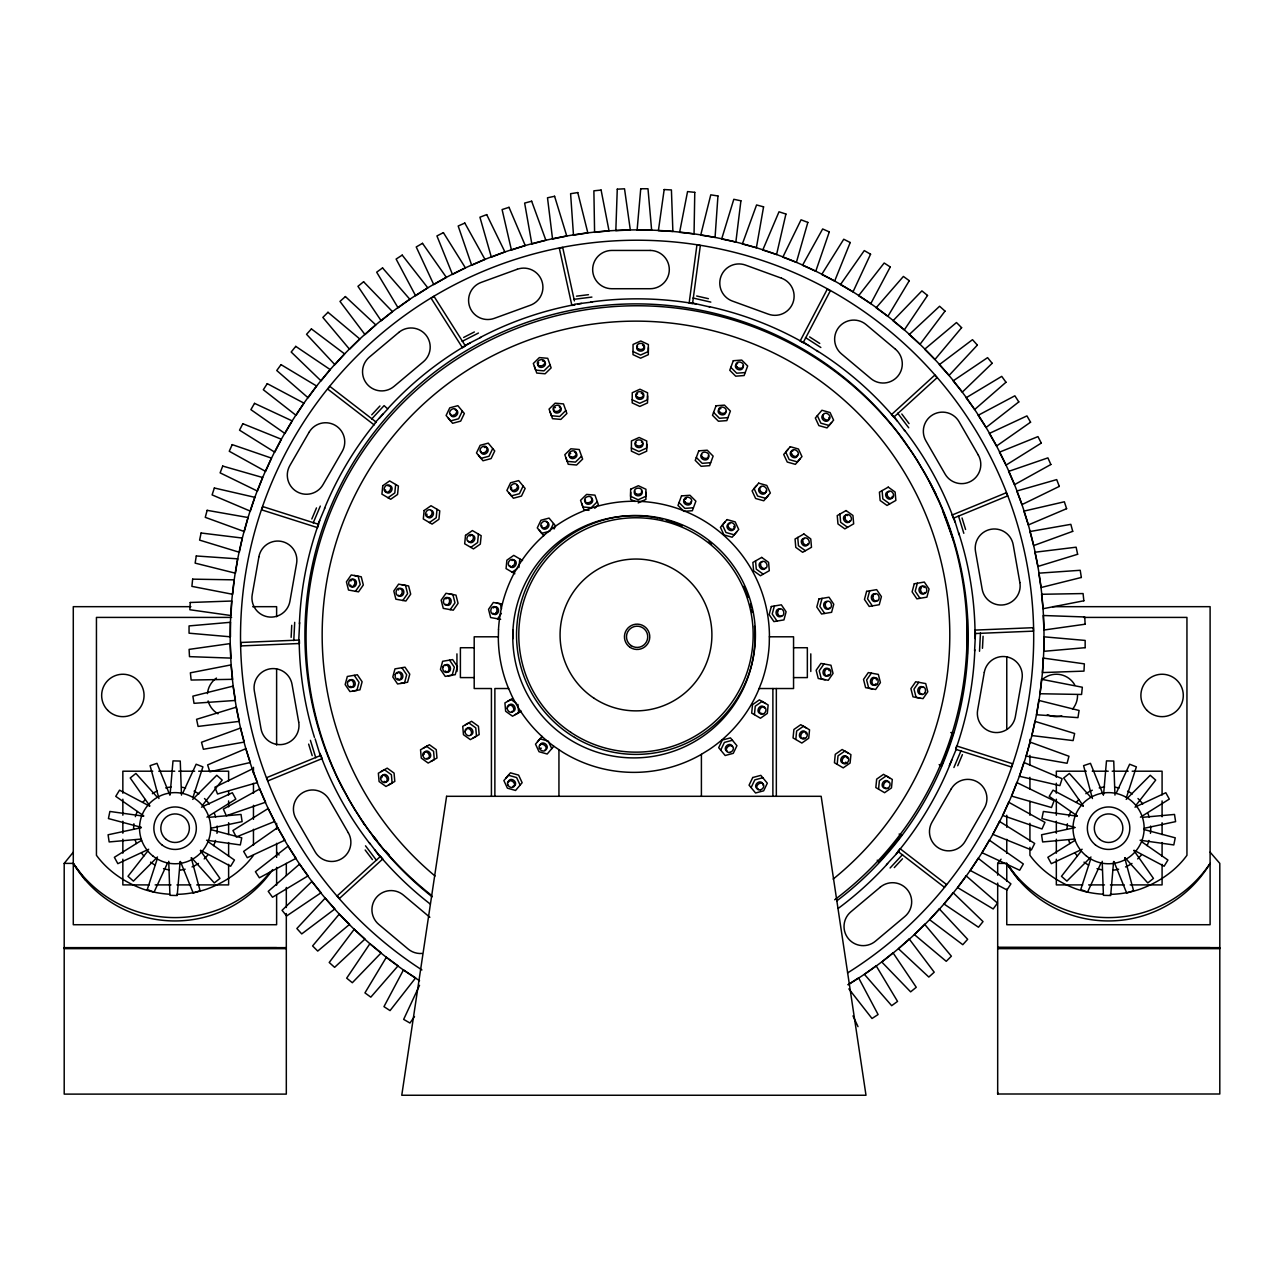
<?xml version="1.0" encoding="UTF-8"?>
<svg xmlns="http://www.w3.org/2000/svg" width="1284" height="1284" viewBox="0 0 1284 1284"><rect width="100%" height="100%" fill="white"/><g stroke="black" fill="none" stroke-linecap="round" stroke-linejoin="round"><path stroke-width="1.5" d="M630.717 492.35L630.588 499.38L635.147 501.498M646.013 492.398L645.9 499.428L638.18 502.927M646.815 444.152L646.703 451.182L638.983 454.68L631.391 451.133L631.455 440.958L639.159 437.475L646.751 441.022L646.638 448.052L638.934 451.535L631.343 448.004M647.617 395.905L647.505 402.935L639.801 406.434L632.193 402.887L632.258 392.711L639.978 389.229L647.569 392.776L647.441 399.805L639.737 403.288L632.145 399.757M648.42 347.659L648.308 354.689L640.604 358.188L633.012 354.641L633.06 344.465L640.78 340.982L648.372 344.529L648.243 351.559L640.539 355.042L632.948 351.511M512.798 638.822L512.958 630.187M291.131 637.346L291.741 625.308M293.779 640.604L294.71 622.339M298.723 640.86L299.653 622.579M974.572 651.02L975.503 632.755M979.515 651.277L980.446 633.012M982.469 648.292L983.079 636.27M395.649 484.533L394.814 492.96L387.945 497.759M437.025 509.363L436.191 517.773L429.337 522.588M478.418 534.176L477.584 542.602L470.714 547.401M518.961 567.416L519.795 558.989M754.43 714.61L755.265 706.184L762.134 701.385L768.153 704.996L767.318 713.423L760.465 718.221L751.686 713.101L752.52 704.675L759.39 699.876L765.408 703.488M795.807 739.423L796.642 731.013L803.511 726.214L809.546 729.826L808.711 738.252L801.842 743.051L793.063 737.915L793.897 729.489L800.767 724.69L806.801 728.317M837.184 764.253L838.019 755.827L844.888 751.028L850.923 754.639L850.088 763.065L843.219 767.864L834.439 762.744L835.274 754.318L842.144 749.519L848.178 753.13M878.561 789.066L879.396 780.656L886.265 775.841L892.3 779.468L891.465 787.894L884.596 792.693L875.832 787.557L876.667 779.131L883.52 774.332L889.555 777.943M170.066 794.812L173.003 760.882L180.258 761.059L181.477 795.101M180.129 861.58L177.192 895.526L169.937 895.333L168.718 861.307M1103.55 794.812L1106.487 760.882L1113.742 761.059L1114.961 795.101M1113.597 861.58L1110.676 895.526L1103.421 895.333L1102.202 861.307M774.396 605.92L772.214 614.009L776.997 620.991M822.049 598.328L819.866 606.417L824.649 613.415M869.701 590.752L867.535 598.842L872.301 605.823M917.354 583.161L915.187 591.25L919.954 598.248M157.21 859.012L147.275 889.523L154.048 892.171L167.514 863.057M192.969 797.38L202.904 766.869L196.147 764.221L182.665 793.335M1090.694 859.012L1080.759 889.523L1087.516 892.171L1100.998 863.057M1126.453 797.38L1136.388 766.869L1129.631 764.221L1116.149 793.335M311.819 518.977L316.506 507.886M313.184 522.941L320.294 506.089M317.742 524.867L324.868 508.031M949.357 765.585L956.468 748.732M953.916 767.511L961.042 750.659M957.72 765.729L962.406 754.623M419.531 985.326L403.657 1019.384L409.949 1023.027L414.491 1016.543M462.288 411.137L458.629 418.761L450.54 420.927L446.11 415.47L449.769 407.83L457.858 405.68L464.359 413.496L460.683 421.12L452.594 423.287L448.164 417.83M492.687 448.614L489.027 456.237L480.922 458.404L476.492 452.947L480.168 445.307L488.257 443.141L494.741 450.973L491.082 458.597L482.993 460.763L478.563 455.306M523.086 486.09L519.426 493.714L511.321 495.881L506.891 490.424L510.567 482.784L518.656 480.617L525.14 488.45L521.481 496.073L513.391 498.24L508.962 492.783M553.484 523.567L549.809 531.191L541.72 533.358L537.29 527.901L540.949 520.261L549.054 518.094L555.539 525.926L554.078 528.976M720.741 750.049L724.401 742.409L732.506 740.242M751.14 787.525L754.799 779.886L762.889 777.719M355.427 591.362L360.226 584.493L358.14 576.307L351.238 574.959L346.423 581.829L348.51 590.03L358.525 591.844L363.324 584.99L361.237 576.789L354.32 575.457M402.791 600.527L407.606 593.673L405.503 585.472L398.602 584.14L393.803 590.993L395.889 599.195L405.888 601.024L410.703 594.155L408.601 585.953L401.699 584.621M450.17 609.707L454.985 602.838L452.883 594.636L445.981 593.304L441.166 600.174L443.269 608.359L453.268 610.189L458.067 603.336L455.981 595.134L449.079 593.786M497.55 618.872L501.386 613.383M824.055 663.908L819.24 670.762L821.343 678.963L828.244 680.295L833.043 673.442L830.957 665.24L820.957 663.411L816.143 670.28L818.245 678.482L825.147 679.814M871.419 673.073L866.62 679.942L868.706 688.128L875.624 689.476L880.423 682.606L878.336 674.405L868.321 672.591L863.522 679.445L865.609 687.646L872.526 688.994M918.798 682.237L913.983 689.107L916.086 697.308L922.987 698.64L927.802 691.787L925.7 683.586L915.701 681.756L910.902 688.625L912.988 696.827L919.89 698.159M147.756 851.051L127.983 876.314L133.424 881.113L157.483 857.006M202.439 805.357L222.212 780.094L216.755 775.279L192.712 799.386M1081.24 851.051L1061.467 876.314L1066.908 881.113L1090.967 857.006M1135.923 805.357L1155.68 780.094L1150.239 775.279L1126.196 799.386M253.462 855.304C241.938 871.146 225.053 882.429 206.772 889.122A99.205 99.205 0 0 1 176.743 894.354M286.316 913.534L286.316 1094.112L64.2 1094.112L64.2 863.394L73.284 852.175M997.684 875.19L997.684 863.394L1001.087 859.189M725.059 522.026L720.452 527.339L723.983 534.93L732.137 537.226L736.743 531.913M756.693 485.593L752.087 490.889L755.618 498.497L763.771 500.776L768.378 495.463M788.328 449.143L783.705 454.456L787.252 462.047L795.39 464.343L800.012 459.03M505.848 778.136L510.454 772.824L518.608 775.119L522.139 782.71L515.558 790.462L507.405 788.167L503.874 780.576L508.48 775.263L516.633 777.558L520.164 785.15M537.466 741.703L542.089 736.39M831.631 422.58L827.024 427.893L818.871 425.614L815.34 418.006L821.921 410.27L830.074 412.549L833.605 420.141L828.999 425.453L820.845 423.174L817.314 415.583M553.773 746.277L547.193 754.013L539.039 751.734L535.508 744.142L540.115 738.83L548.268 741.109L551.799 748.7M371.734 414.828L379.936 406.001M371.654 419.017L384.109 405.616L387.736 409.002L375.297 422.404M886.474 864.614L898.928 851.212M890.101 867.984L902.556 854.582M894.29 867.599L902.491 858.787M550.017 364.945L543.967 370.867L535.621 370.129L533.325 363.484L539.376 357.578L547.722 358.3L551.141 367.882L545.09 373.788L536.744 373.05L534.449 366.405M565.763 410.559L559.712 416.481L551.366 415.743L549.071 409.098L555.121 403.176L563.467 403.914L566.886 413.496L560.835 419.403L552.489 418.664L550.194 412.02M581.508 456.173L575.457 462.096L567.111 461.357L564.816 454.713L570.866 448.79L579.212 449.528L582.631 459.094L576.58 465.017L568.234 464.278L565.939 457.634M597.253 501.787L591.202 507.71L582.856 506.971L580.561 500.327L586.611 494.404L594.957 495.142L598.376 504.708L594.749 508.255M512.091 572.215L517.58 568.379M141.593 840.314L114.372 857.295L117.839 863.667L148.687 849.254M206.949 817.17L235.823 799.097L232.34 792.726L201.492 807.154M1075.077 840.314L1047.856 857.295L1051.323 863.667L1082.171 849.254M1140.433 817.17L1169.307 799.097L1165.824 792.726L1134.976 807.154M381.043 771.572L387.19 768.153L394.076 773.096L394.798 781.442L388.651 784.861M423.238 748.155L429.386 744.736L436.255 749.663L436.977 758.009L430.83 761.428M465.418 724.722L471.565 721.303L478.434 726.246L479.173 734.592L473.026 737.995M507.597 701.289L512.22 698.737M515.205 714.578L521.352 711.159M463.652 337.451L474.374 331.962M462.16 341.367L478.434 333.038M464.407 345.781L480.697 337.451M141.384 827.666L108.081 834.777L109.156 841.951L141.112 839.062M210.72 828.276L242.114 821.632L241.023 814.441L209.083 817.33M1074.869 827.666L1041.565 834.777L1042.64 841.951L1074.596 839.062M1144.205 828.276L1175.598 821.632L1174.507 814.441L1142.567 817.33M575.248 304.725L571.878 305.464L559.326 248.213L562.697 247.475L574.413 300.905M353.004 690.952L359.937 689.845L362.12 681.756L357.337 674.758L347.322 676.475L345.155 684.565L349.922 691.546L356.872 690.439L359.038 682.35L354.272 675.368M400.656 683.361L407.59 682.253L409.773 674.164L404.99 667.182L394.974 668.884L392.808 676.973L397.575 683.971L404.524 682.863L406.691 674.774L401.924 667.776M448.309 675.785L455.242 674.678L457.425 666.589L452.642 659.591L442.627 661.292L440.46 669.397L445.227 676.379L452.177 675.272L454.343 667.182L449.577 660.201M576.5 296.171L588.457 294.694M573.755 299.349L591.908 297.085M574.365 304.26L592.518 301.997M745.137 372.569L736.695 373.211L730.773 367.288M727.884 417.637L719.441 418.279L713.519 412.341M710.614 462.689L702.188 463.331L696.265 457.409M693.36 507.758L684.918 508.4L678.995 502.477M190.899 606.674L73.284 606.674L73.284 924.721L276.622 924.721L276.622 895.044M252.691 606.674L276.622 606.674L276.622 616.705M1052.623 606.674L1210.106 606.674L1210.106 924.721L1006.768 924.721L1006.768 889.058M231.602 617.411L96.444 617.411L96.444 855.304C107.968 871.146 124.869 882.429 143.134 889.122A99.205 99.205 0 0 0 169.568 894.21M1083.6 617.411L1186.946 617.411L1186.946 855.304C1175.422 871.146 1158.537 882.429 1140.256 889.122A99.205 99.205 0 0 1 1110.227 894.354M498.385 636.8L474.197 636.8L474.197 688.529L491.419 688.529L491.419 796.305M769.373 636.8L793.56 636.8L793.56 688.529L759.101 688.529M474.197 647.73L460.394 647.73L460.394 677.599L474.197 677.599M793.56 647.73L807.347 647.73L807.347 677.599L793.56 677.599M508.641 688.529L494.87 688.529L494.87 796.305M152.78 771.202L122.847 771.202L122.847 793.207M158.767 771.202L174.736 771.202M178.717 771.202L194.686 771.202M198.683 771.202L228.616 771.202L228.616 781.121M1086.264 771.202L1056.331 771.202L1056.331 777.205M1092.251 771.202L1108.22 771.202M1112.201 771.202L1128.171 771.202M1132.167 771.202L1162.084 771.202L1162.084 794.989M64.2 863.394L73.284 863.394A118.577 118.577 0 0 0 272.625 869.621M997.684 863.394L1006.768 863.394A122.445 122.445 0 0 0 1210.106 863.394A118.577 118.577 0 0 1 1006.768 863.394L1006.768 881.193M149.233 884.901L122.847 884.901L122.847 859.205M155.155 884.901L170.997 884.901M176.935 884.901L190.786 884.901M196.725 884.901L228.616 884.901L228.616 864.341M1082.701 884.901L1056.331 884.901L1056.331 859.205M1088.639 884.901L1104.481 884.901M1110.419 884.901L1124.27 884.901M1130.209 884.901L1162.084 884.901L1162.084 864.341M64.2 947.64L286.316 947.64M997.684 947.64L1219.8 947.64M64.2 947.945L276.622 947.64M64.2 948.651L286.316 948.651M997.684 948.651L1219.8 948.651M997.684 1092.411L997.684 1094L1219.8 1094L1219.8 863.394L1210.106 852.175M588.987 510.342L583.979 509.892L581.684 503.248M1077.083 816.159L1043.362 811.456L1041.918 818.566L1074.82 827.345M1140.064 840.234L1173.801 844.936L1175.245 837.826L1144.237 829.608M143.599 816.159L109.878 811.456L108.434 818.566L141.336 827.345M206.58 840.234L240.317 844.936L241.761 837.826L210.753 829.608M496.443 602.966L501.627 603.962M500.632 619.353L490.632 617.54L488.546 609.338L493.345 602.469L500.262 603.817L501.514 608.728M696.666 295.994L708.399 298.674M692.991 298.016L710.822 302.109M691.883 302.863L709.715 306.94M1083.102 806.127L1053.024 790.158L1049.221 796.353L1077.148 815.854M1134.061 850.281L1164.139 866.235L1167.926 860.039L1141.604 841.71M149.618 806.127L119.54 790.158L115.753 796.353L143.664 815.854M200.577 850.281L230.655 866.235L234.442 860.039L208.12 841.71M522.54 560.514L513.76 555.378L506.891 560.177L506.057 568.603L514.836 573.739M809.626 336.906L819.754 343.454M805.485 337.564L820.845 347.499M802.789 341.737L818.149 351.672M889.716 503.826L882.83 498.898L882.108 490.552M847.52 527.259L840.651 522.315L839.913 513.969M805.341 550.676L798.455 545.748L797.733 537.402M763.145 574.108L756.276 569.165L755.554 560.819M516.569 703.455L511.064 699.507L504.917 702.91L505.639 711.256L512.525 716.199L518.672 712.781L517.95 704.434M376.26 422.179L329.844 386.388L327.741 389.116L374.158 424.908M429.867 917.29L403.369 895.06A19.148 19.148 0 0 0 376.405 897.42A19.148 19.148 0 0 0 378.764 924.384L408.151 949.036A19.148 19.148 0 0 0 422.115 953.45M1090.822 797.3L1069.379 773.449L1063.698 777.976L1083.263 805.854M1124.961 857.664L1147.784 882.943L1153.449 878.416L1133.884 850.538M157.338 797.3L135.895 773.449L130.214 777.976L149.779 805.854M191.476 857.664L214.3 882.943L219.981 878.416L200.4 850.538M276.622 852.175L279.045 854.984M374.19 837.216L376.726 840.234M385.585 850.778L389.389 855.304M539.344 530.26L543.774 535.717M848.868 988.889L872.013 1018.501L878.096 1014.537L858.611 977.862L847.954 984.78A406.932 406.932 0 0 0 948.619 374.976A406.932 406.932 0 0 0 330.63 369.118A406.932 406.932 0 0 0 419.563 980.703M901.801 414.01L909.056 423.608M897.676 413.207L908.719 427.797M893.728 416.193L904.755 430.782M369.471 842.818L380.497 857.423M365.507 845.819L376.549 860.408M365.154 849.992L372.424 859.606M1006.768 863.394L1018.694 879.861M85.209 879.861L73.284 863.394A122.445 122.445 0 0 0 270.715 871.451M375.426 839.592L361.623 820.412L349.232 800.285L338.302 779.34A331.063 331.063 0 0 1 898.784 434.008L912.587 453.188L924.994 473.314L935.924 494.276M852.993 1015.885L858.001 1026.638M1103.245 794.908L1090.469 763.338L1083.584 765.649L1092.427 798.536M1113.902 861.484L1126.694 893.054L1133.579 890.743L1124.72 857.856M169.777 794.908L156.985 763.338L150.1 765.649L158.943 798.536M180.418 861.484L193.21 893.054L200.095 890.743L191.236 857.856M942.6 510.663L953.386 540.243M962.037 517.966L965.584 529.489M958.442 515.799L963.819 533.293M953.707 517.259L959.084 534.754M315.142 738.862L320.518 756.34M310.407 740.322L315.784 757.801M308.642 744.126L312.189 755.634M967.317 618.824L967.35 654.246M1210.106 947.64L997.684 947.367M1162.084 800.927L1162.084 816.784M1162.084 822.723L1162.084 834.616M1162.084 842.545L1162.084 856.412M1056.331 783.208L1056.331 793.207M1056.331 799.21L1056.331 815.212M1056.331 821.214L1056.331 833.204M1056.331 839.206L1056.331 853.202M1029.928 739.359L1029.928 743.356M1029.928 755.345L1029.928 765.344M1029.928 777.334L1029.928 789.323M1029.928 801.328L1029.928 815.308M1029.928 823.317L1029.928 841.309M1029.928 847.296L1029.928 855.304C1041.452 871.146 1058.353 882.429 1076.618 889.122A99.205 99.205 0 0 0 1103.052 894.21M1006.768 656.814L1006.768 729.023M1006.768 815.26L1006.768 827.297M1006.768 839.335L1006.768 853.362M997.684 883.055L997.684 1094M810.798 653.861L810.798 671.484M776.338 688.529L776.338 796.305M772.888 688.529L772.888 796.305M701.401 754.334L701.401 796.305M558.941 749.663L558.941 796.305M456.943 653.861L456.943 671.484M286.316 863.394L286.316 875.431M286.316 887.469L286.316 907.515M276.622 668.852L276.622 745.057M276.622 823.285L276.622 829.304M276.622 843.331L276.622 857.375M276.622 867.358L276.622 885.158M253.462 767.334L253.462 773.337M253.462 783.336L253.462 793.319M253.462 805.325L253.462 819.32M253.462 829.304L253.462 845.305M228.616 791.024L228.616 794.989M228.616 800.927L228.616 806.882M228.616 822.723L228.616 834.616M228.616 842.545L228.616 856.412M122.847 799.21L122.847 815.212M122.847 821.214L122.847 833.204M122.847 839.206L122.847 853.202M1077.549 695.447A21.218 21.218 0 0 1 1072.573 709.089M1061.82 715.942A21.218 21.218 0 0 1 1047.359 714.674M1042.688 679.204A21.218 21.218 0 0 1 1074.708 684.837M1148.987 840.474A41.81 41.81 0 0 1 1147.093 845.61M1141.38 854.903A41.81 41.81 0 0 1 1137.672 858.916M1131.974 863.442A41.81 41.81 0 0 1 1125.538 866.925M1118.637 869.22A41.81 41.81 0 0 1 1113.244 870.151M1102.346 869.846A41.81 41.81 0 0 1 1097.017 868.642M1088.623 865.111A41.81 41.81 0 0 1 1084.017 862.142M1077.34 855.963A41.81 41.81 0 0 1 1075.077 853.106M1069.877 843.524A41.81 41.81 0 0 1 1068.721 840.073M1067.116 829.271A41.81 41.81 0 0 1 1067.389 823.782M1068.85 816.656A41.81 41.81 0 0 1 1070.744 811.536M1076.457 802.227A41.81 41.81 0 0 1 1078.865 799.515M1085.863 793.705A41.81 41.81 0 0 1 1092.299 790.222M1099.2 787.911A41.81 41.81 0 0 1 1104.593 786.996M1115.491 787.285A41.81 41.81 0 0 1 1119.054 788.023M1127.593 791.169A41.81 41.81 0 0 1 1132.328 793.945M1137.977 798.52A41.81 41.81 0 0 1 1142.76 804.025M1147.96 813.623A41.81 41.81 0 0 1 1149.116 817.073M1150.641 826.045A41.81 41.81 0 0 1 1150.448 833.348M929.728 481.949A331.063 331.063 0 0 1 836.783 900.886M432.162 896.794A331.063 331.063 0 0 1 373.034 836.462M364.945 825.291A331.063 331.063 0 0 1 362.73 822.049M435.019 875.993A313.826 313.826 0 0 1 408.601 418.664A313.826 313.826 0 0 1 866.684 422.211A313.826 313.826 0 0 1 833.172 879.075M834.68 899.763A331.063 331.063 0 0 0 939.374 502.477L929.151 481.163L917.434 460.635L904.289 441.006A331.063 331.063 0 0 0 461.662 353.501A331.063 331.063 0 0 0 342.812 788.745L354.528 809.273L367.673 828.902L382.199 847.552A331.063 331.063 0 0 0 431.633 895.429M421.922 969.934A396.579 396.579 0 0 1 338.832 375.442A396.579 396.579 0 0 1 939.069 379.711A396.579 396.579 0 0 1 847.552 972.951M974.829 649.72A337.965 337.965 0 0 1 955.681 749.615M951.797 760.048A337.965 337.965 0 0 1 896.184 853.828M887.645 863.618A337.965 337.965 0 0 1 838.211 908.414M430.204 904.016A337.965 337.965 0 0 1 374.591 849.639M369.985 843.829A337.965 337.965 0 0 1 319.844 753.243M314.468 737.417A337.965 337.965 0 0 1 299.204 642.449M299.397 623.88A337.965 337.965 0 0 1 319.796 520.501M324.499 508.4A337.965 337.965 0 0 1 375.666 422.645M379.229 418.359A337.965 337.965 0 0 1 382.873 414.138M387.816 408.617A337.965 337.965 0 0 1 470.217 342.924M479.991 337.596A337.965 337.965 0 0 1 574.301 304.725M577.944 304.067A337.965 337.965 0 0 1 581.604 303.425M590.784 302.029A337.965 337.965 0 0 1 696.137 304.035M708.88 306.555A337.965 337.965 0 0 1 808.695 345.653M816.624 350.468A337.965 337.965 0 0 1 897.275 421.104M904.241 429.787A337.965 337.965 0 0 1 955.007 522.123M958.618 532.651A337.965 337.965 0 0 1 975.07 638.581M877.245 860.168A17.976 17.976 0 0 0 878.866 862.431L901.625 835.274A17.976 17.976 0 0 0 899.105 834.07M939.15 764.574A17.976 17.976 0 0 0 941.461 766.147L953.547 732.843A17.976 17.976 0 0 0 950.77 732.57M754.51 626.143A121.097 121.097 0 0 1 633.012 757.897A121.097 121.097 0 0 1 513.407 624.441A121.097 121.097 0 0 1 657.649 518.062M659.334 518.415A121.097 121.097 0 0 1 662.704 519.185M666.059 520.052A121.097 121.097 0 0 1 682.334 525.814M708.961 541.784A121.097 121.097 0 0 1 711.641 543.967M743.918 586.226A121.097 121.097 0 0 1 745.972 590.993M746.63 592.598A121.097 121.097 0 0 1 748.412 597.461M750.466 604.074A121.097 121.097 0 0 1 751.365 607.412M751.766 609.097A121.097 121.097 0 0 1 752.504 612.468M218.007 713.824A21.218 21.218 0 0 1 208.12 700.936M207.478 693.601A21.218 21.218 0 0 1 216.45 678.064M215.503 840.474A41.81 41.81 0 0 1 213.609 845.61M207.896 854.903A41.81 41.81 0 0 1 204.188 858.916M198.49 863.442A41.81 41.81 0 0 1 192.054 866.925M185.153 869.22A41.81 41.81 0 0 1 179.776 870.151M168.862 869.846A41.81 41.81 0 0 1 163.533 868.642M155.139 865.111A41.81 41.81 0 0 1 150.533 862.142M143.856 855.963A41.81 41.81 0 0 1 141.593 853.106M136.393 843.524A41.81 41.81 0 0 1 135.253 840.073M133.632 829.271A41.81 41.81 0 0 1 133.905 823.782M135.366 816.656A41.81 41.81 0 0 1 137.26 811.536M142.973 802.227A41.81 41.81 0 0 1 145.381 799.515M152.379 793.705A41.81 41.81 0 0 1 157.146 790.976M165.716 787.911A41.81 41.81 0 0 1 171.109 786.996M182.007 787.285A41.81 41.81 0 0 1 185.57 788.023M194.109 791.169A41.81 41.81 0 0 1 198.843 793.945M204.493 798.52A41.81 41.81 0 0 1 209.276 804.025M214.476 813.623A41.81 41.81 0 0 1 215.632 817.073M217.157 826.045A41.81 41.81 0 0 1 216.964 833.348M765.762 491.114A3.884 3.082 38.9 0 1 762.953 494.163A3.884 3.082 38.9 0 1 758.78 491.034A3.884 3.082 38.9 0 1 760.802 487.374M733.758 526.344A3.884 3.082 38.9 0 1 731.88 530.565A3.884 3.082 38.9 0 1 727.129 527.387A3.884 3.082 38.9 0 1 729.906 523.76M828.854 417.493A3.884 3.082 38.9 0 1 826.848 421.232A3.884 3.082 38.9 0 1 822.258 418.712A3.884 3.082 38.9 0 1 823.606 414.62M797.412 455.146A3.884 3.082 38.9 0 1 794.074 457.682A3.884 3.082 38.9 0 1 790.286 454.103A3.884 3.082 38.9 0 1 792.918 450.877M708.174 455.9A3.884 3.082 18.9 0 1 706.81 459.64A3.884 3.082 18.9 0 1 701.915 458.597A3.884 3.082 18.9 0 1 701.674 454.504M691.097 501.402A3.884 3.082 18.9 0 1 688.994 504.885A3.884 3.082 18.9 0 1 684.228 503.135A3.884 3.082 18.9 0 1 684.982 499.139M685.64 498.85A3.884 3.082 18.9 0 1 686.394 498.673M742.794 365.988A3.884 3.082 18.9 0 1 741.093 369.599A3.884 3.082 18.9 0 1 736.262 368.283A3.884 3.082 18.9 0 1 736.358 364.223M736.743 363.966A3.884 3.082 18.9 0 1 737.658 363.597M725.685 411.506A3.884 3.082 18.9 0 1 722.828 414.876A3.884 3.082 18.9 0 1 718.27 412.068A3.884 3.082 18.9 0 1 720.918 408.553M642.594 443.237A3.884 3.082 -1.1 0 1 641.101 447.121A3.884 3.082 -1.1 0 1 636.078 446.527A3.884 3.082 -1.1 0 1 636.142 442.482M641.406 442.049A3.884 3.082 -1.1 0 1 641.823 442.338M641.374 490.921A3.884 3.082 -1.1 0 1 640.876 494.998A3.884 3.082 -1.1 0 1 635.724 495.126A3.884 3.082 -1.1 0 1 635.002 491.082M643.942 346.359A3.884 3.082 -1.1 0 1 643.091 350.404A3.884 3.082 -1.1 0 1 637.939 350.243A3.884 3.082 -1.1 0 1 637.586 346.15M642.562 345.316A3.884 3.082 -1.1 0 1 643.621 346.006M642.626 394.092A3.884 3.082 -1.1 0 1 642.931 398.12A3.884 3.082 -1.1 0 1 637.955 398.971A3.884 3.082 -1.1 0 1 636.238 395.167M636.479 394.766A3.884 3.082 -1.1 0 1 637.57 393.787M641.262 393.369A3.884 3.082 -1.1 0 1 641.759 393.562M575.89 452.899A3.884 3.082 -21.1 0 1 574.173 458.356A3.884 3.082 -21.1 0 1 569.47 455.194M570.176 453.894A3.884 3.082 -21.1 0 1 570.722 453.332M574.542 452.321A3.884 3.082 -21.1 0 1 575.473 452.642M591.218 498.256A3.884 3.082 -21.1 0 1 592.052 502.397A3.884 3.082 -21.1 0 1 587.045 504.05A3.884 3.082 -21.1 0 1 585.488 500.134M542.538 361.029A3.884 3.082 -21.1 0 1 545.202 364.913A3.884 3.082 -21.1 0 1 539.81 367.208A3.884 3.082 -21.1 0 1 538.686 362.666M559.278 406.835A3.884 3.082 -21.1 0 1 560.755 410.896A3.884 3.082 -21.1 0 1 555.699 412.87A3.884 3.082 -21.1 0 1 553.998 408.906M554.977 407.718A3.884 3.082 -21.1 0 1 555.426 407.397M516.89 484.999A3.884 3.082 -41.1 0 1 518.126 489.172A3.884 3.082 -41.1 0 1 513.536 491.644A3.884 3.082 -41.1 0 1 511.642 487.824M546.358 522.283A3.884 3.082 -41.1 0 1 548.83 525.83A3.884 3.082 -41.1 0 1 544.577 529.185A3.884 3.082 -41.1 0 1 541.896 525.782M455.178 409.853A3.884 3.082 -41.1 0 1 457.698 413.159A3.884 3.082 -41.1 0 1 453.878 416.722A3.884 3.082 -41.1 0 1 450.636 414.09M484.309 447.474A3.884 3.082 -41.1 0 1 488.145 449.898A3.884 3.082 -41.1 0 1 484.533 454.151A3.884 3.082 -41.1 0 1 481.051 451.326M471.758 535.3A3.884 3.082 -61.1 0 1 474.823 537.9A3.884 3.082 -61.1 0 1 472.416 542.297A3.884 3.082 -61.1 0 1 468.564 541.158M469.944 536.134A3.884 3.082 -61.1 0 1 470.602 535.701M511.979 560.514A3.884 3.082 -61.1 0 1 516.072 562.071A3.884 3.082 -61.1 0 1 513.873 567.079A3.884 3.082 -61.1 0 1 509.78 565.538M388.057 485.946A3.884 3.082 -61.1 0 1 392.053 488.177A3.884 3.082 -61.1 0 1 388.892 492.96A3.884 3.082 -61.1 0 1 385.505 489.814M430.846 510.454A3.884 3.082 -61.1 0 1 433.382 514.21A3.884 3.082 -61.1 0 1 429.498 517.869A3.884 3.082 -61.1 0 1 426.946 514.114M447.442 597.782A3.884 3.082 -81.1 0 1 450.973 599.853A3.884 3.082 -81.1 0 1 449.673 604.668A3.884 3.082 -81.1 0 1 445.708 604.202M445.901 598.954A3.884 3.082 -81.1 0 1 446.238 598.569M493.425 607.926A3.884 3.082 -81.1 0 1 497.855 608.038A3.884 3.082 -81.1 0 1 497.341 613.559A3.884 3.082 -81.1 0 1 492.944 613.174M352.057 579.758A3.884 3.082 -81.1 0 1 356.166 581.347A3.884 3.082 -81.1 0 1 354.593 586.563A3.884 3.082 -81.1 0 1 350.484 584.974M350.853 581.042A3.884 3.082 -81.1 0 1 351.142 580.609M399.854 588.698A3.884 3.082 -81.1 0 1 403.513 590.431A3.884 3.082 -81.1 0 1 402.486 595.343A3.884 3.082 -81.1 0 1 398.489 595.23M398.377 589.982A3.884 3.082 -81.1 0 1 398.682 589.581M444.906 665.722A3.884 3.082 78.9 0 1 450.186 666.877A3.884 3.082 78.9 0 1 447.394 672.126M446.11 671.644A3.884 3.082 78.9 0 1 445.355 670.97M349.473 681.098A3.884 3.082 78.9 0 1 353.838 680.472A3.884 3.082 78.9 0 1 354.641 685.961A3.884 3.082 78.9 0 1 350.227 686.33M397.125 673.506A3.884 3.082 78.9 0 1 401.555 672.944A3.884 3.082 78.9 0 1 402.197 678.514A3.884 3.082 78.9 0 1 397.703 678.546M466.333 729.954A3.884 3.082 58.9 0 1 469.607 727.659A3.884 3.082 58.9 0 1 472.881 731.399A3.884 3.082 58.9 0 1 470.698 734.929M508.496 706.778A3.884 3.082 58.9 0 1 512.027 704.29A3.884 3.082 58.9 0 1 515.109 708.752A3.884 3.082 58.9 0 1 511.722 711.448M382.167 776.098A3.884 3.082 58.9 0 1 386.388 774.99A3.884 3.082 58.9 0 1 388.378 779.998A3.884 3.082 58.9 0 1 384.237 781.346M381.926 777.558A3.884 3.082 58.9 0 1 381.974 776.804M424.137 754.398A3.884 3.082 58.9 0 1 427.267 751.06A3.884 3.082 58.9 0 1 430.734 755.522A3.884 3.082 58.9 0 1 427.107 758.218M508.464 782.502A3.884 3.082 38.9 0 1 511.449 779.452A3.884 3.082 38.9 0 1 515.526 782.903A3.884 3.082 38.9 0 1 512.942 786.289M540.082 745.346A3.884 3.082 38.9 0 1 543.405 743.035A3.884 3.082 38.9 0 1 547.144 746.389A3.884 3.082 38.9 0 1 545.042 749.792M541.222 748.379A3.884 3.082 38.9 0 1 540.869 747.962M758.25 788.793A3.884 3.082 -41.1 0 1 755.762 785.327A3.884 3.082 -41.1 0 1 759.887 781.908A3.884 3.082 -41.1 0 1 762.76 785.054M727.386 751.268A3.884 3.082 -41.1 0 1 726.68 745.667A3.884 3.082 -41.1 0 1 732.361 746.614M844.31 763.017A3.884 3.082 -61.1 0 1 840.779 760.529A3.884 3.082 -61.1 0 1 843.636 755.923A3.884 3.082 -61.1 0 1 847.312 758.202M845.851 762.102A3.884 3.082 -61.1 0 1 845.434 762.455M804.057 737.626A3.884 3.082 -61.1 0 1 799.531 736.358A3.884 3.082 -61.1 0 1 802.179 731.142A3.884 3.082 -61.1 0 1 805.967 733.886M761.781 713.294A3.884 3.082 -61.1 0 1 758.074 711.224A3.884 3.082 -61.1 0 1 760.497 706.441A3.884 3.082 -61.1 0 1 764.445 708.078M885.928 787.766A3.884 3.082 -61.1 0 1 882.204 785.68A3.884 3.082 -61.1 0 1 884.628 780.913A3.884 3.082 -61.1 0 1 888.576 782.534M921.96 693.97A3.884 3.082 -81.1 0 1 918.156 692.493A3.884 3.082 -81.1 0 1 919.055 687.502A3.884 3.082 -81.1 0 1 923.116 687.55M826.334 675.93A3.884 3.082 -81.1 0 1 823.06 672.88A3.884 3.082 -81.1 0 1 825.516 668.386A3.884 3.082 -81.1 0 1 829.143 670.794M828.324 674.662A3.884 3.082 -81.1 0 1 827.618 675.368M874.147 684.998A3.884 3.082 -81.1 0 1 870.632 682.928A3.884 3.082 -81.1 0 1 871.932 678.112A3.884 3.082 -81.1 0 1 875.881 678.562M876.362 679.461A3.884 3.082 -81.1 0 1 876.507 679.958M875.704 683.826A3.884 3.082 -81.1 0 1 874.982 684.549M876.972 600.302A3.884 3.082 78.9 0 1 872.976 600.944A3.884 3.082 78.9 0 1 871.547 596.081A3.884 3.082 78.9 0 1 875.142 594.059M924.753 592.502A3.884 3.082 78.9 0 1 920.821 593.497A3.884 3.082 78.9 0 1 919.135 588.746A3.884 3.082 78.9 0 1 922.57 586.403M923.822 587.109A3.884 3.082 78.9 0 1 924.175 587.478M829.32 607.894A3.884 3.082 78.9 0 1 825.387 608.568A3.884 3.082 78.9 0 1 823.846 603.833A3.884 3.082 78.9 0 1 827.265 601.57M781.523 615.678A3.884 3.082 78.9 0 1 777.542 615.999A3.884 3.082 78.9 0 1 776.274 611.168A3.884 3.082 78.9 0 1 779.837 609.226M849.96 520.71A3.884 3.082 58.9 0 1 845.867 522.171A3.884 3.082 58.9 0 1 843.588 517.259A3.884 3.082 58.9 0 1 847.568 515.574M807.877 543.662A3.884 3.082 58.9 0 1 804.298 545.861A3.884 3.082 58.9 0 1 801.296 541.511A3.884 3.082 58.9 0 1 804.442 538.686M892.3 496.298A3.884 3.082 58.9 0 1 888.913 499.075A3.884 3.082 58.9 0 1 885.671 494.661A3.884 3.082 58.9 0 1 889.058 491.884M765.296 568.202A3.884 3.082 58.9 0 1 759.663 567.143A3.884 3.082 58.9 0 1 762.022 562.087M630.653 489.22L630.524 496.25L638.116 499.781L645.836 496.298L645.948 489.268L638.357 485.721L630.653 489.22M694.772 192.343L694.05 233.881L679.605 232.356L687.55 191.589L694.772 192.343M498.513 629.385L498.336 639.063A135.558 135.558 0 0 0 507.678 686.298L511.53 695.174A135.558 135.558 0 0 0 554.463 746.662L562.504 752.055A135.558 135.558 0 0 0 700.823 754.687L709.057 749.615A135.558 135.558 0 0 0 758.106 691.049L761.669 682.045A135.558 135.558 0 0 0 769.244 644.215L769.421 634.537A135.558 135.558 0 0 0 636.447 501.274A135.558 135.558 0 0 0 498.513 629.385M617.267 189.181L615.822 230.687L630.316 229.932L624.522 188.796L617.267 189.181M190.241 602.485L189.855 609.739L230.992 615.534L231.762 601.024L190.241 602.485M1043.218 658.082L1042.464 672.575L1083.985 671.115L1084.354 663.86L1043.218 658.082M717.949 195.97L715.06 237.412L700.711 235.132L710.774 194.831L717.949 195.97M640.732 188.748L637.105 230.125L651.63 230.125L647.987 188.748L640.732 188.748M382.76 485.721L381.926 494.147L390.689 499.267L397.558 494.468L398.393 486.042L389.63 480.922L382.76 485.721M424.137 510.534L423.303 518.961L432.082 524.097L438.935 519.298L439.77 510.872L431.007 505.736L424.137 510.534M465.514 535.364L464.68 543.79L473.459 548.91L480.312 544.111L481.163 535.685L472.384 530.565L465.514 535.364M192.648 579.148L191.894 586.371L232.661 594.299L234.186 579.854L192.648 579.148M1041.549 679.3L1040.04 693.745L1081.577 694.467L1082.332 687.245L1041.549 679.3M740.916 200.802L735.86 242.034L721.656 239.017L733.806 199.293L740.916 200.802M696.923 245.035L689.139 303.136L692.558 303.586L700.342 245.501L696.923 245.035M664.181 189.55L658.387 230.687L672.88 231.441L671.42 189.936L664.181 189.55M446.591 796.305L401.764 1095.252L865.994 1095.252L821.166 796.305L446.591 796.305M196.275 555.972L195.136 563.13L235.437 573.194L237.717 558.845L196.275 555.972M1038.772 700.406L1036.509 714.755L1077.95 717.644L1079.09 710.469L1038.772 700.406M258.887 556.855L252.226 594.636A19.148 19.148 0 0 0 267.746 616.818A19.148 19.148 0 0 0 289.927 601.281L296.588 563.499A19.148 19.148 0 0 0 281.052 541.334A19.148 19.148 0 0 0 258.887 556.855M763.579 206.836L756.388 247.748L742.361 243.992L756.565 204.959L763.579 206.836M984.298 672.318L977.638 710.1A19.148 19.148 0 0 0 993.158 732.281A19.148 19.148 0 0 0 1015.339 716.745L1022 678.963A19.148 19.148 0 0 0 1006.463 656.798A19.148 19.148 0 0 0 984.298 672.318M201.106 533.004L199.598 540.115L239.322 552.264L242.339 538.06L201.106 533.004M1034.904 721.351L1031.871 735.555L1073.119 740.595L1074.628 733.501L1034.904 721.351M785.92 214.043L776.579 254.521L762.76 250.027L779.003 211.796L785.92 214.043M207.141 510.326L205.263 517.34L244.297 531.56L248.053 517.532L207.141 510.326M771.315 606.513L769.148 614.619L773.915 621.6L783.946 619.899L786.113 611.794L781.33 604.812L771.315 606.513M818.967 598.938L816.801 607.027L821.567 614.009L831.599 612.308L833.765 604.218L828.999 597.221L818.967 598.938M866.62 591.346L864.453 599.435L869.22 606.433L879.251 604.716L881.418 596.627L876.651 589.645L866.62 591.346M914.272 583.771L912.105 591.86L916.872 598.842L926.904 597.14L929.07 589.051L924.303 582.053L914.272 583.771M1029.928 742.04L1026.173 756.083L1067.084 763.274L1068.962 756.26L1029.928 742.04M807.845 222.405L796.401 262.337L782.839 257.137L801.056 219.805L807.845 222.405M262.738 506.57L261.679 509.86L317.549 527.628L318.592 524.337L262.738 506.57M956.676 745.988L955.633 749.278L1011.487 767.029L1012.53 763.739L956.676 745.988M214.348 488L212.101 494.902L250.332 511.144L254.826 497.325L214.348 488M1023.878 762.455L1019.4 776.274L1059.878 785.615L1062.109 778.698L1023.878 762.455M829.287 231.906L815.773 271.197L802.516 265.29L822.659 228.953L829.287 231.906M681.515 495.897L677.984 505.431L683.907 511.369L692.349 510.727L695.88 501.193L689.957 495.271L681.515 495.897M698.769 450.844L695.238 460.378L701.16 466.301L709.603 465.659L713.134 456.125L707.211 450.202L698.769 450.844M716.039 405.776L712.508 415.31L718.43 421.232L726.856 420.606L730.387 411.073L724.465 405.134L716.039 405.776M733.292 360.724L729.761 370.257L735.684 376.18L744.126 375.538L747.657 366.004L741.735 360.082L733.292 360.724M222.71 466.076L220.11 472.849L257.442 491.082L262.658 477.52L222.71 466.076M1016.768 782.534L1011.567 796.096L1051.5 807.524L1054.116 800.751L1016.768 782.534M850.217 242.532L834.664 281.052L821.728 274.455L843.749 239.225L850.217 242.532M232.211 444.617L229.258 451.262L265.595 471.405L271.502 458.131L232.211 444.617M1008.63 802.195L1002.724 815.468L1041.998 828.982L1044.951 822.354L1008.63 802.195M870.568 254.216L853.009 291.869L840.442 284.615L864.276 250.589L870.568 254.216M722.346 740.049L718.687 747.689L725.171 755.506L733.26 753.339L736.936 745.715L730.436 737.883L722.346 740.049M752.745 777.526L749.07 785.166L755.57 792.982L763.659 790.816L767.318 783.192L760.834 775.359L752.745 777.526M242.837 423.704L239.53 430.172L274.76 452.193L281.357 439.24L242.837 423.704M999.466 821.423L992.869 834.359L1031.389 849.912L1034.679 843.444L999.466 821.423M827.313 289.125L800.125 341.046L803.174 342.651L830.363 290.73L827.313 289.125M403.449 969.966L383.964 1006.64L390.047 1010.604L415.631 977.878L403.449 969.966M890.261 266.96L870.777 303.65L858.595 295.737L884.178 263.011L890.261 266.96M254.521 403.353L250.894 409.644L284.92 433.478L292.174 420.895L254.521 403.353M309.043 432.323L289.863 465.546A19.148 19.148 0 0 0 296.861 491.692A19.148 19.148 0 0 0 323.006 484.678L342.186 451.454A19.148 19.148 0 0 0 335.188 425.309A19.148 19.148 0 0 0 309.043 432.323M951.219 788.922L932.024 822.145A19.148 19.148 0 0 0 939.037 848.291A19.148 19.148 0 0 0 965.183 841.293L984.363 808.069A19.148 19.148 0 0 0 977.365 781.924A19.148 19.148 0 0 0 951.219 788.922M989.306 840.137L982.035 852.704L1019.689 870.247L1023.332 863.971L989.306 840.137M386.34 957.27L364.945 992.885L370.819 997.154L398.088 965.809L386.34 957.27M909.281 280.714L887.886 316.329L876.137 307.791L903.39 276.445L909.281 280.714M267.265 383.643L263.316 389.742L296.042 415.326L303.955 403.144L267.265 383.643M978.183 858.29L970.271 870.472L1006.961 889.956L1010.909 883.874L978.183 858.29M369.904 943.708L346.68 978.167L352.33 982.725L381.188 952.856L369.904 943.708M927.529 295.448L904.321 329.892L893.022 320.759L921.896 290.874L927.529 295.448M281.019 364.64L276.75 370.514L308.096 397.783L316.634 386.035L281.019 364.64M966.114 875.832L957.591 887.581L993.19 908.96L997.459 903.085L966.114 875.832M354.207 929.311L329.218 962.486L334.61 967.35L365.009 939.021L354.207 929.311M945.008 311.113L920.018 344.305L909.216 334.578L939.599 306.25L945.008 311.113M900.068 848.692L897.965 851.436L944.366 887.228L946.485 884.483L900.068 848.692M295.753 346.375L291.179 352.025L321.064 380.883L330.197 369.599L295.753 346.375M953.161 892.717L944.013 904.016L978.472 927.225L983.03 921.591L953.161 892.717M339.281 914.096L312.59 945.939L317.726 951.075L349.553 924.368L339.281 914.096M961.62 327.677L934.929 359.504L924.657 349.232L956.484 322.541L961.62 327.677M727.033 519.587L722.427 524.899L725.958 532.491L734.111 534.786L738.717 529.473L735.186 521.882L727.033 519.587M758.667 483.153L754.045 488.466L757.592 496.057L765.729 498.336L770.352 493.024L766.805 485.432L758.667 483.153M790.286 446.704L785.68 452.016L789.211 459.608L797.364 461.903L801.97 456.59L798.439 448.999L790.286 446.704M311.418 328.913L306.555 334.305L334.883 364.688L344.61 353.902L311.418 328.913M939.326 908.911L929.616 919.713L962.791 944.703L967.654 939.294L939.326 908.911M325.189 898.142L296.861 928.525L301.724 933.917L334.899 908.928L325.189 898.142M977.365 345.091L949.036 375.474L939.326 364.672L972.502 339.682L977.365 345.091M327.982 312.285L322.846 317.421L349.537 349.248L359.809 338.976L327.982 312.285M924.673 924.352L914.401 934.624L946.244 961.315L951.38 956.179L924.673 924.352M311.932 881.45L282.063 910.324L286.637 915.957L321.08 892.733L311.932 881.45M992.163 363.292L962.294 392.15L953.145 380.867L987.589 357.642L992.163 363.292M380.449 856.412L337.146 895.911L339.457 898.463L382.776 858.964L380.449 856.412M934.752 375.153L891.449 414.636L893.776 417.188L937.079 377.689L934.752 375.153M345.396 296.556L339.987 301.419L364.993 334.594L375.779 324.884L345.396 296.556M909.232 939.005L898.447 948.732L928.83 977.06L934.222 972.197L909.232 939.005M299.573 864.1L268.228 891.353L272.497 897.243L308.112 875.849L299.573 864.1M1005.982 382.247L974.652 409.516L966.114 397.767L1001.729 376.373L1005.982 382.247M398.762 332.444L369.375 357.096A19.148 19.148 0 0 0 367.015 384.077A19.148 19.148 0 0 0 393.979 386.436L423.367 361.767A19.148 19.148 0 0 0 425.726 334.803A19.148 19.148 0 0 0 398.762 332.444M880.246 887.18L850.859 911.833A19.148 19.148 0 0 0 848.499 938.813A19.148 19.148 0 0 0 875.463 941.172L904.851 916.503A19.148 19.148 0 0 0 907.21 889.539A19.148 19.148 0 0 0 880.246 887.18M363.597 281.758L357.947 286.316L381.171 320.775L392.455 311.627L363.597 281.758M893.038 952.84L881.755 961.973L910.629 991.858L916.262 987.284L893.038 952.84M288.146 846.124L255.42 871.708L259.368 877.791L296.058 858.306L288.146 846.124M1018.806 401.908L986.08 427.492L978.167 415.31L1014.858 395.809L1018.806 401.908M382.552 267.923L376.677 272.192L398.072 307.807L409.821 299.268L382.552 267.923M876.153 965.809L864.405 974.331L891.674 1005.677L897.548 1001.408L876.153 965.809M277.665 827.57L243.639 851.404L247.282 857.696L284.936 840.153L277.665 827.57M1030.571 422.195L996.561 446.029L989.29 433.462L1026.943 415.904L1030.571 422.195M402.213 255.115L396.114 259.063L415.615 295.753L427.797 287.841L402.213 255.115M434.024 296.395L431.119 298.241L462.481 347.755L465.402 345.91L434.024 296.395M268.179 808.503L232.95 830.523L236.256 836.991L274.776 821.439L268.179 808.503M1041.276 443.092L1006.046 465.113L999.45 452.177L1037.97 436.608L1041.276 443.092M422.5 243.334L416.225 246.961L433.767 284.615L446.351 277.36L422.5 243.334M259.689 788.954L223.368 809.097L226.321 815.741L265.595 802.227L259.689 788.954M761.701 557.417L752.873 562.44L753.596 570.786L760.465 575.73L769.293 570.69L768.57 562.344L761.701 557.417M803.88 533.983L795.053 539.023L795.775 547.369L802.661 552.297L811.488 547.273L810.766 538.927L803.88 533.983M846.076 510.567L837.232 515.59L837.971 523.936L844.84 528.88L853.667 523.84L852.945 515.494L846.076 510.567M888.255 487.134L879.428 492.173L880.15 500.519L887.019 505.447L895.863 500.423L895.125 492.061L888.255 487.134M384.51 769.774L378.363 773.193L379.085 781.539L385.97 786.466L392.118 783.063L391.395 774.717L384.51 769.774M426.705 746.357L420.542 749.76L421.28 758.106L428.15 763.049L434.297 759.63L433.575 751.284L426.705 746.357M468.885 722.924L462.738 726.343L463.46 734.689L470.345 739.616L476.492 736.213L475.754 727.867L468.885 722.924M1050.858 464.503L1014.52 484.662L1008.614 471.388L1047.904 457.874L1050.858 464.503M443.397 232.645L436.929 235.935L452.482 274.455L465.418 267.875L443.397 232.645M252.242 768.988L214.91 787.22L217.526 793.993L257.458 782.55L252.242 768.988M1059.3 486.395L1021.968 504.612L1016.768 491.05L1056.7 479.606L1059.3 486.395M464.808 223.063L458.179 226.016L471.693 265.29L484.967 259.384L464.808 223.063M245.854 748.668L207.623 764.911L209.87 771.812L250.348 762.487L245.854 748.668M1066.603 508.689L1028.356 524.931L1023.878 511.128L1064.356 501.787L1066.603 508.689M320.823 755.393L266.607 777.687L267.923 780.881L322.123 758.587L320.823 755.393M1006.303 492.735L952.086 515.028L953.402 518.222L1007.603 495.913L1006.303 492.735M486.7 214.605L479.927 217.205L491.355 257.153L504.917 251.937L486.7 214.605M517.227 269.271L481.179 282.4A19.148 19.148 0 0 0 469.735 306.94A19.148 19.148 0 0 0 494.276 318.368L530.324 305.255A19.148 19.148 0 0 0 541.768 280.714A19.148 19.148 0 0 0 517.227 269.271M240.541 728.044L201.508 742.264L203.386 749.278L244.297 742.072L240.541 728.044M1072.718 531.351L1033.684 545.572L1029.928 531.544L1070.84 524.337L1072.718 531.351M509.01 207.318L502.092 209.565L511.433 250.043L525.252 245.549L509.01 207.318M236.304 707.163L196.58 719.313L198.089 726.423L239.322 721.367L236.304 707.163M1077.629 554.287L1037.905 566.453L1034.888 552.248L1076.12 547.193L1077.629 554.287M531.656 201.203L524.642 203.081L531.849 243.992L545.877 240.236L531.656 201.203M233.174 686.089L192.873 696.153L194.012 703.327L235.453 700.438L233.174 686.089M1081.353 577.463L1041.051 587.526L1038.772 573.178L1080.213 570.289L1081.353 577.463M554.592 196.275L547.498 197.784L552.553 239.017L566.758 235.999L554.592 196.275M231.152 664.871L190.369 672.816L191.139 680.038L232.661 679.316L231.152 664.871M1083.84 600.784L1043.073 608.728L1041.549 594.283L1083.086 593.561L1083.84 600.784M577.768 192.568L570.594 193.707L573.483 235.149L587.831 232.869L577.768 192.568M230.237 643.589L189.101 649.383L189.486 656.638L230.992 658.098L230.237 643.589M1085.124 624.217L1043.988 630.011L1043.218 615.501L1084.739 616.962L1085.124 624.217M601.105 190.064L593.882 190.818L594.588 232.356L609.033 230.847L601.105 190.064M230.446 622.291L189.053 625.918L189.053 633.189L230.446 636.816L230.446 622.291M1085.157 647.682L1043.78 651.325L1043.78 636.8L1085.157 640.427L1085.157 647.682M299.332 640.058L240.766 642.481L240.91 645.916L299.477 643.509L299.332 640.058M1033.315 627.683L974.749 630.107L974.893 633.542L1033.443 631.134L1033.315 627.683M650.169 250.444L611.794 250.444A19.148 19.148 0 0 0 592.662 269.576A19.148 19.148 0 0 0 611.794 288.723L650.169 288.723A19.148 19.148 0 0 0 669.301 269.576A19.148 19.148 0 0 0 650.169 250.444M781.523 278.211L745.474 265.082A19.148 19.148 0 0 0 720.934 276.525A19.148 19.148 0 0 0 732.378 301.066L768.426 314.179A19.148 19.148 0 0 0 792.966 302.735A19.148 19.148 0 0 0 781.523 278.211M895.462 349.232L866.074 324.563A19.148 19.148 0 0 0 839.11 326.922A19.148 19.148 0 0 0 841.469 353.886L870.857 378.555A19.148 19.148 0 0 0 897.821 376.196A19.148 19.148 0 0 0 895.462 349.232M978.231 454.921L959.052 421.698A19.148 19.148 0 0 0 932.906 414.7A19.148 19.148 0 0 0 925.908 440.845L945.088 474.069A19.148 19.148 0 0 0 971.234 481.083A19.148 19.148 0 0 0 978.231 454.921M348.317 832.77L329.137 799.531A19.148 19.148 0 0 0 302.992 792.533A19.148 19.148 0 0 0 295.978 818.678L315.174 851.902A19.148 19.148 0 0 0 341.319 858.916A19.148 19.148 0 0 0 348.317 832.77M1019.865 582.567L1013.204 544.785A19.148 19.148 0 0 0 991.039 529.265A19.148 19.148 0 0 0 975.503 551.43L982.164 589.212A19.148 19.148 0 0 0 1004.345 604.748A19.148 19.148 0 0 0 1019.865 582.567M298.707 722.17L292.046 684.388A19.148 19.148 0 0 0 269.881 668.868A19.148 19.148 0 0 0 254.344 691.033L261.021 728.814A19.148 19.148 0 0 0 283.186 744.351A19.148 19.148 0 0 0 298.707 722.17M1147.093 710.453A21.218 21.218 0 0 0 1182.58 700.936A21.218 21.218 0 0 0 1156.595 674.967A21.218 21.218 0 0 0 1147.093 710.453M1099.682 839.367A14.284 14.284 0 0 0 1122.697 830.315A14.284 14.284 0 0 0 1103.357 814.907A14.284 14.284 0 0 0 1099.682 839.367M1095.348 844.808A21.234 21.234 0 0 0 1129.583 831.342A21.234 21.234 0 0 0 1100.805 808.438A21.234 21.234 0 0 0 1095.348 844.808M1086.424 856.027A35.583 35.583 0 0 0 1143.755 833.476A35.583 35.583 0 0 0 1095.557 795.085A35.583 35.583 0 0 0 1086.424 856.027M593.754 698.047A75.933 75.933 0 0 0 711.737 639.978A75.933 75.933 0 0 0 602.453 566.838A75.933 75.933 0 0 0 593.754 698.047M574.542 737.385A119.444 119.444 0 0 0 755.409 636.944A119.444 119.444 0 0 0 577.993 530.533A119.444 119.444 0 0 0 574.542 737.385M630.187 647.409A12.663 12.663 0 0 0 649.752 637.49A12.663 12.663 0 0 0 631.391 625.501A12.663 12.663 0 0 0 630.187 647.409M631.311 645.692A10.609 10.609 0 0 0 647.714 637.378A10.609 10.609 0 0 0 632.306 627.33A10.609 10.609 0 0 0 631.311 645.692M570.802 732.345A117.181 117.181 0 0 0 752.906 642.722A117.181 117.181 0 0 0 584.236 529.811A117.181 117.181 0 0 0 570.802 732.345M107.856 710.453A21.218 21.218 0 0 0 143.343 700.936A21.218 21.218 0 0 0 117.358 674.967A21.218 21.218 0 0 0 107.856 710.453M166.198 839.367A14.284 14.284 0 0 0 189.213 830.315A14.284 14.284 0 0 0 169.873 814.907A14.284 14.284 0 0 0 166.198 839.367M161.864 844.808A21.234 21.234 0 0 0 196.099 831.342A21.234 21.234 0 0 0 167.321 808.438A21.234 21.234 0 0 0 161.864 844.808M152.94 856.027A35.583 35.583 0 0 0 210.271 833.476A35.583 35.583 0 0 0 162.073 795.085A35.583 35.583 0 0 0 152.94 856.027M759.951 490.295A3.884 3.082 38.9 0 0 766.147 492.029A3.884 3.082 38.9 0 0 763.45 486.251A3.884 3.082 38.9 0 0 759.951 490.295M728.317 526.729A3.884 3.082 38.9 0 0 734.512 528.462A3.884 3.082 38.9 0 0 731.832 522.7A3.884 3.082 38.9 0 0 728.317 526.729M823.204 417.412A3.884 3.082 38.9 0 0 829.4 419.146A3.884 3.082 38.9 0 0 826.719 413.368A3.884 3.082 38.9 0 0 823.204 417.412M791.57 453.846A3.884 3.082 38.9 0 0 797.781 455.579A3.884 3.082 38.9 0 0 795.085 449.817A3.884 3.082 38.9 0 0 791.57 453.846M702.428 457.12A3.884 3.082 18.9 0 0 708.848 456.623A3.884 3.082 18.9 0 0 704.338 452.112A3.884 3.082 18.9 0 0 702.428 457.12M685.174 502.172A3.884 3.082 18.9 0 0 691.594 501.691A3.884 3.082 18.9 0 0 687.084 497.181A3.884 3.082 18.9 0 0 685.174 502.172M736.952 366.983A3.884 3.082 18.9 0 0 743.356 366.502A3.884 3.082 18.9 0 0 738.862 361.992A3.884 3.082 18.9 0 0 736.952 366.983M719.682 412.052A3.884 3.082 18.9 0 0 726.102 411.57A3.884 3.082 18.9 0 0 721.608 407.06A3.884 3.082 18.9 0 0 719.682 412.052M637.041 445.612A3.884 3.082 -1.1 0 0 642.899 442.964A3.884 3.082 -1.1 0 0 637.121 440.268A3.884 3.082 -1.1 0 0 637.041 445.612M636.222 493.858A3.884 3.082 -1.1 0 0 642.096 491.21A3.884 3.082 -1.1 0 0 636.318 488.514A3.884 3.082 -1.1 0 0 636.222 493.858M638.646 349.12A3.884 3.082 -1.1 0 0 644.504 346.471A3.884 3.082 -1.1 0 0 638.726 343.775A3.884 3.082 -1.1 0 0 638.646 349.12M637.843 397.366A3.884 3.082 -1.1 0 0 643.701 394.718A3.884 3.082 -1.1 0 0 637.923 392.021A3.884 3.082 -1.1 0 0 637.843 397.366M571.653 457.168A3.884 3.082 -21.1 0 0 576.243 452.674A3.884 3.082 -21.1 0 0 569.903 452.112A3.884 3.082 -21.1 0 0 571.653 457.168M587.382 502.782A3.884 3.082 -21.1 0 0 591.988 498.288A3.884 3.082 -21.1 0 0 585.648 497.727A3.884 3.082 -21.1 0 0 587.382 502.782M540.163 365.94A3.884 3.082 -21.1 0 0 544.753 361.446A3.884 3.082 -21.1 0 0 538.413 360.884A3.884 3.082 -21.1 0 0 540.163 365.94M555.908 411.554A3.884 3.082 -21.1 0 0 560.498 407.06A3.884 3.082 -21.1 0 0 554.158 406.498A3.884 3.082 -21.1 0 0 555.908 411.554M514.146 490.392A3.884 3.082 -41.1 0 0 516.938 484.598A3.884 3.082 -41.1 0 0 510.791 486.235A3.884 3.082 -41.1 0 0 514.146 490.392M544.544 527.868A3.884 3.082 -41.1 0 0 547.337 522.058A3.884 3.082 -41.1 0 0 541.174 523.712A3.884 3.082 -41.1 0 0 544.544 527.868M453.364 415.438A3.884 3.082 -41.1 0 0 456.157 409.644A3.884 3.082 -41.1 0 0 449.994 411.281A3.884 3.082 -41.1 0 0 453.364 415.438M483.763 452.915A3.884 3.082 -41.1 0 0 486.54 447.121A3.884 3.082 -41.1 0 0 480.393 448.758A3.884 3.082 -41.1 0 0 483.763 452.915M471.485 541.27A3.884 3.082 -61.1 0 0 472.127 534.866A3.884 3.082 -61.1 0 0 466.911 538.526A3.884 3.082 -61.1 0 0 471.485 541.27M512.878 566.1A3.884 3.082 -61.1 0 0 513.504 559.696A3.884 3.082 -61.1 0 0 508.287 563.339A3.884 3.082 -61.1 0 0 512.878 566.1M388.731 491.628A3.884 3.082 -61.1 0 0 389.373 485.224A3.884 3.082 -61.1 0 0 384.141 488.883A3.884 3.082 -61.1 0 0 388.731 491.628M430.108 516.457A3.884 3.082 -61.1 0 0 430.75 510.053A3.884 3.082 -61.1 0 0 425.534 513.696A3.884 3.082 -61.1 0 0 430.108 516.457M448.806 603.673A3.884 3.082 -81.1 0 0 447.217 597.445A3.884 3.082 -81.1 0 0 443.558 602.661A3.884 3.082 -81.1 0 0 448.806 603.673M496.186 612.853A3.884 3.082 -81.1 0 0 494.581 606.61A3.884 3.082 -81.1 0 0 490.937 611.826A3.884 3.082 -81.1 0 0 496.186 612.853M354.063 585.343A3.884 3.082 -81.1 0 0 352.474 579.1A3.884 3.082 -81.1 0 0 348.815 584.316A3.884 3.082 -81.1 0 0 354.063 585.343M401.427 594.508A3.884 3.082 -81.1 0 0 399.838 588.281A3.884 3.082 -81.1 0 0 396.178 593.497A3.884 3.082 -81.1 0 0 401.427 594.508M442.9 667.102A3.884 3.082 78.9 0 0 446.527 672.415A3.884 3.082 78.9 0 0 448.18 666.252A3.884 3.082 78.9 0 0 442.9 667.102M347.579 682.269A3.884 3.082 78.9 0 0 351.222 687.582A3.884 3.082 78.9 0 0 352.875 681.435A3.884 3.082 78.9 0 0 347.579 682.269M395.247 674.678A3.884 3.082 78.9 0 0 398.875 679.99A3.884 3.082 78.9 0 0 400.528 673.843A3.884 3.082 78.9 0 0 395.247 674.678M464.968 731.703A3.884 3.082 58.9 0 0 470.201 735.443A3.884 3.082 58.9 0 0 469.639 729.103A3.884 3.082 58.9 0 0 464.968 731.703M507.148 708.27A3.884 3.082 58.9 0 0 512.38 712.026A3.884 3.082 58.9 0 0 511.834 705.67A3.884 3.082 58.9 0 0 507.148 708.27M380.594 778.553A3.884 3.082 58.9 0 0 385.826 782.293A3.884 3.082 58.9 0 0 385.264 775.953A3.884 3.082 58.9 0 0 380.594 778.553M422.789 755.12A3.884 3.082 58.9 0 0 428.005 758.876A3.884 3.082 58.9 0 0 427.46 752.52A3.884 3.082 58.9 0 0 422.789 755.12M507.806 784.845A3.884 3.082 38.9 0 0 514.001 786.594A3.884 3.082 38.9 0 0 511.305 780.816A3.884 3.082 38.9 0 0 507.806 784.845M539.441 748.412A3.884 3.082 38.9 0 0 545.636 750.145A3.884 3.082 38.9 0 0 542.939 744.367A3.884 3.082 38.9 0 0 539.441 748.412M760.449 789.853A3.884 3.082 -41.1 0 0 763.242 784.059A3.884 3.082 -41.1 0 0 757.078 785.696A3.884 3.082 -41.1 0 0 760.449 789.853M730.066 752.376A3.884 3.082 -41.1 0 0 732.843 746.582A3.884 3.082 -41.1 0 0 726.696 748.219A3.884 3.082 -41.1 0 0 730.066 752.376M846.75 763.258A3.884 3.082 -61.1 0 0 847.376 756.854A3.884 3.082 -61.1 0 0 842.16 760.513A3.884 3.082 -61.1 0 0 846.75 763.258M805.357 738.444A3.884 3.082 -61.1 0 0 805.999 732.041A3.884 3.082 -61.1 0 0 800.783 735.684A3.884 3.082 -61.1 0 0 805.357 738.444M763.98 713.615A3.884 3.082 -61.1 0 0 764.622 707.211A3.884 3.082 -61.1 0 0 759.39 710.871A3.884 3.082 -61.1 0 0 763.98 713.615M888.127 788.071A3.884 3.082 -61.1 0 0 888.753 781.667A3.884 3.082 -61.1 0 0 883.536 785.327A3.884 3.082 -61.1 0 0 888.127 788.071M924.721 693.103A3.884 3.082 -81.1 0 0 923.132 686.876A3.884 3.082 -81.1 0 0 919.472 692.092A3.884 3.082 -81.1 0 0 924.721 693.103M829.978 674.758A3.884 3.082 -81.1 0 0 828.389 668.531A3.884 3.082 -81.1 0 0 824.729 673.747A3.884 3.082 -81.1 0 0 829.978 674.758M877.357 683.939A3.884 3.082 -81.1 0 0 875.752 677.695A3.884 3.082 -81.1 0 0 872.093 682.911A3.884 3.082 -81.1 0 0 877.357 683.939M873.04 595.937A3.884 3.082 78.9 0 0 876.667 601.249A3.884 3.082 78.9 0 0 878.32 595.102A3.884 3.082 78.9 0 0 873.04 595.937M920.692 588.361A3.884 3.082 78.9 0 0 924.319 593.673A3.884 3.082 78.9 0 0 925.973 587.51A3.884 3.082 78.9 0 0 920.692 588.361M825.387 603.528A3.884 3.082 78.9 0 0 829.015 608.841A3.884 3.082 78.9 0 0 830.668 602.694A3.884 3.082 78.9 0 0 825.387 603.528M777.735 611.104A3.884 3.082 78.9 0 0 781.362 616.432A3.884 3.082 78.9 0 0 783.015 610.269A3.884 3.082 78.9 0 0 777.735 611.104M844.84 517.709A3.884 3.082 58.9 0 0 850.072 521.464A3.884 3.082 58.9 0 0 849.51 515.125A3.884 3.082 58.9 0 0 844.84 517.709M802.644 541.142A3.884 3.082 58.9 0 0 807.877 544.898A3.884 3.082 58.9 0 0 807.331 538.542A3.884 3.082 58.9 0 0 802.644 541.142M887.019 494.292A3.884 3.082 58.9 0 0 892.252 498.031A3.884 3.082 58.9 0 0 891.69 491.692A3.884 3.082 58.9 0 0 887.019 494.292M760.465 564.559A3.884 3.082 58.9 0 0 765.697 568.314A3.884 3.082 58.9 0 0 765.136 561.975A3.884 3.082 58.9 0 0 760.465 564.559"/></g></svg>
